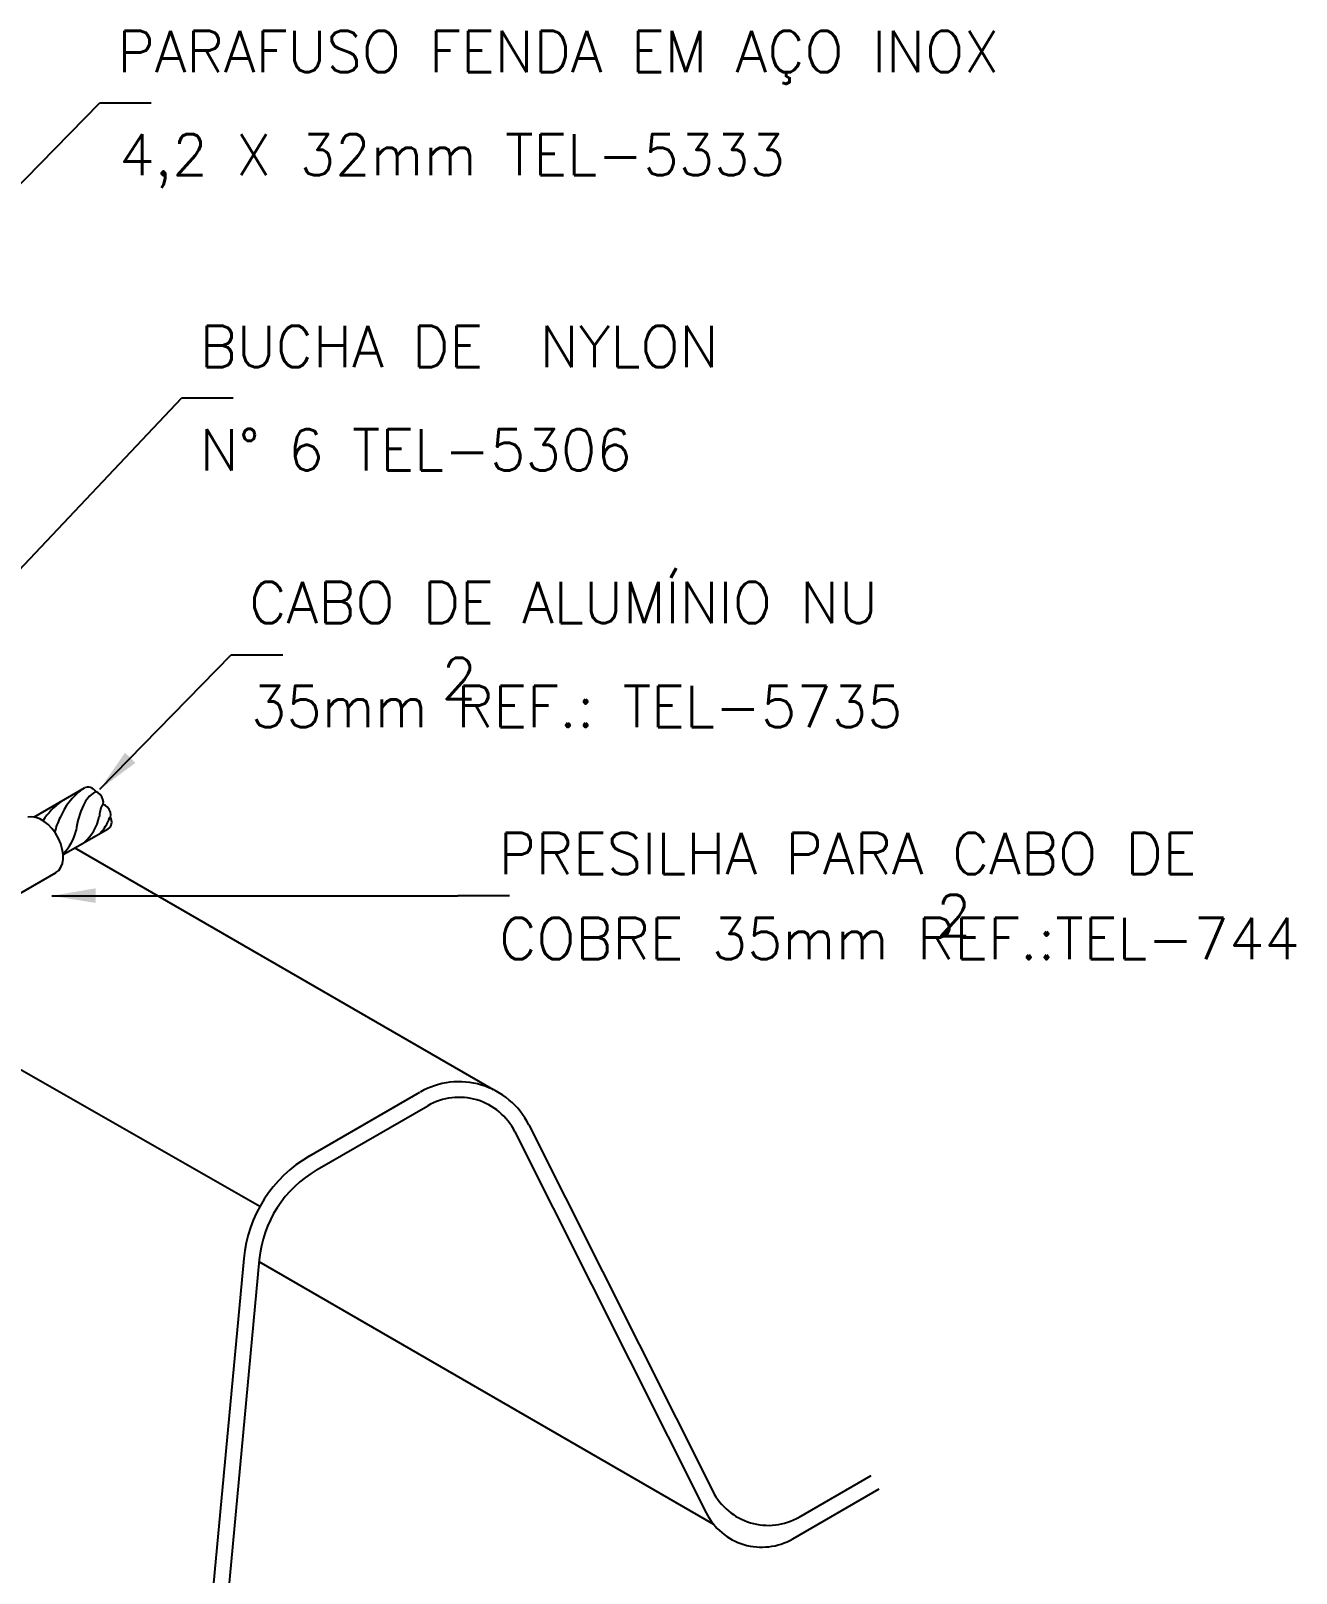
# Model space of a CAD drawing. Header units: millimetres. Extents: x -5681.4 to -5665.7, y -4635.3 to -4621.9.
# Drawn here: x -5671.83 to -5665.7, y -4629.38 to -4621.91 of the extents above; entities that cross this region are included whole.
import ezdxf

# ---------------------------------------------------------------- set-up
doc = ezdxf.new("R2010")
doc.units = ezdxf.units.MM
doc.header["$LTSCALE"] = 10
doc.layers.add('Termotécnica', color=7, linetype='Continuous')
doc.styles.add('r80', font='romans.shx')

msp = doc.modelspace()

# ---------------------------------------------------------------- linework, layer by layer
at = {"layer": 'Termotécnica', "color": 2}
for p, q in [((-5672.1305, -4622.914), (-5671.4947, -4622.2635)), ((-5671.2447, -4622.2635), (-5671.4947, -4622.2635)), ((-5672.1865, -4624.8446), (-5671.0971, -4623.6915)), ((-5670.8471, -4623.6915), (-5671.0971, -4623.6915)), ((-5671.4929, -4625.5849), (-5670.857, -4624.9343)), ((-5670.857, -4624.9343), (-5670.607, -4624.9343)), ((-5671.8122, -4625.7197), (-5671.5675, -4625.5786)), ((-5671.6706, -4625.9002), (-5671.4526, -4625.776)), ((-5672.1195, -4626.2267), (-5671.7046, -4625.9872)), ((-5671.725, -4626.1007), (-5669.7606, -4626.1011)), ((-5669.5106, -4626.1011), (-5669.7606, -4626.1011))]:
    msp.add_line(p, q, dxfattribs=at)
at = {"layer": 'Termotécnica', "color": 3}
for p, q in [((-5669.5879, -4627.039), (-5671.6151, -4625.8686)), ((-5670.7188, -4627.6044), (-5672.6794, -4626.4832)), ((-5670.479, -4627.3604), (-5669.9432, -4627.0511)), ((-5670.4412, -4627.4258), (-5669.9054, -4627.1164)), ((-5669.4165, -4627.2087), (-5668.5259, -4628.9823)), ((-5669.484, -4627.2426), (-5668.5575, -4629.0876)), ((-5670.7964, -4627.8558), (-5671.045, -4630.5289)), ((-5670.7213, -4627.8628), (-5670.9734, -4630.5738)), ((-5668.5216, -4629.1429), (-5670.7222, -4627.8724)), ((-5668.1078, -4629.1074), (-5667.7592, -4628.9061)), ((-5668.1394, -4629.2128), (-5667.7214, -4628.9715))]:
    msp.add_line(p, q, dxfattribs=at)
at = {"layer": 'Termotécnica', "color": 1}
for centre, radius, start, end in [((-5671.4402, -4625.9562), 0.3942, 127.51237, 146.16383), ((-5671.3725, -4625.8555), 0.3403, 127.54172, 156.72718), ((-5668.1599, -4628.4636), 4.4924, 140.66004, 140.70184), ((-5671.4561, -4625.707), 0.1243, 119.68152, 158.37717), ((-5671.552, -4626.021), 0.3942, 127.2601, 130.41523), ((-5671.3622, -4625.881), 0.3603, 153.65202, 165.9611), ((-5671.2488, -4625.8211), 0.3603, 153.65202, 174.08685), ((-5671.723, -4625.6659), 0.2338, 311.81615, 346.80877), ((-5671.3718, -4625.7185), 0.1236, 152.53577, 180.33503), ((-5671.6727, -4625.6358), 0.2434, 318.20481, 338.88268), ((-5671.8348, -4625.7306), 0.2338, 314.59217, 346.80877), ((-5673.5142, -4624.0329), 2.674, 318.22973, 318.27822)]:
    msp.add_arc(centre, radius, start, end, dxfattribs=at)
at = {"layer": 'Termotécnica', "color": 3}
for centre, radius, start, end in [((-5669.7542, -4627.3783), 0.3779, 26.67055, 119.99594), ((-5669.7542, -4627.3783), 0.3024, 26.6638, 120.00235), ((-5670.1587, -4627.9151), 0.6405, 120.00716, 174.68624), ((-5670.1587, -4627.9151), 0.565, 120.00235, 174.68807), ((-5668.2579, -4628.8476), 0.3, 206.6638, 300.00235), ((-5668.2894, -4628.953), 0.3, 206.6638, 300.00235)]:
    msp.add_arc(centre, radius, start, end, dxfattribs=at)
at = {"layer": 'Termotécnica', "color": 2}
for centre, major_axis, ratio, start_param, end_param in [((-5671.5446, -4625.6153), (-0.0229, 0.0367), 0.840361, 4.66795, 6.283185), ((-5671.4996, -4625.6302), (-0.0181, 0.0313), 0.509483, 3.143946, 6.283185), ((-5671.7799, -4625.8567), (-0.0753, 0.1304), 0.613222, 3.119686, 6.12017), ((-5671.4637, -4625.6922), (-0.0181, 0.0313), 0.509483, 3.141593, 6.283185), ((-5671.4726, -4625.7399), (-0.02, 0.0361), 0.886479, 3.141593, 4.783167)]:
    msp.add_ellipse(centre, major_axis=major_axis, ratio=ratio, start_param=start_param, end_param=end_param, dxfattribs=at)
for points in [[(-5671.3712, -4625.4079), (-5671.3204, -4625.457), (-5671.4929, -4625.5849)], [(-5671.5133, -4626.0642), (-5671.5129, -4626.1348), (-5671.725, -4626.1007)]]:
    msp.add_solid(points, dxfattribs=at)

# ---------------------------------------------------------------- texts
at = {"layer": 'Termotécnica', "color": 2, "style": 'r80'}
for s, p in [('PARAFUSO FENDA EM AÇO INOX', (-5671.4073, -4622.1139)), ('4,2 X 32mm TEL-5333', (-5671.3994, -4622.6132)), ('BUCHA DE  NYLON', (-5671.0098, -4623.5414)), ('N%%D 6 TEL-5306', (-5671.0095, -4624.0414)), ('CABO DE ALUMÍNIO NU ', (-5670.7696, -4624.7808)), ('2', (-5669.8392, -4625.1485)), ('35mm REF.: TEL-5735', (-5670.7615, -4625.2841)), ('PRESILHA PARA CABO DE', (-5669.5624, -4625.9959)), ('2', (-5667.446, -4626.2951)), ('COBRE 35mm REF.:TEL-744', (-5669.5597, -4626.4076))]:
    msp.add_text(s, height=0.2, dxfattribs=at).set_placement(p)

doc.saveas('drawing.dxf')
